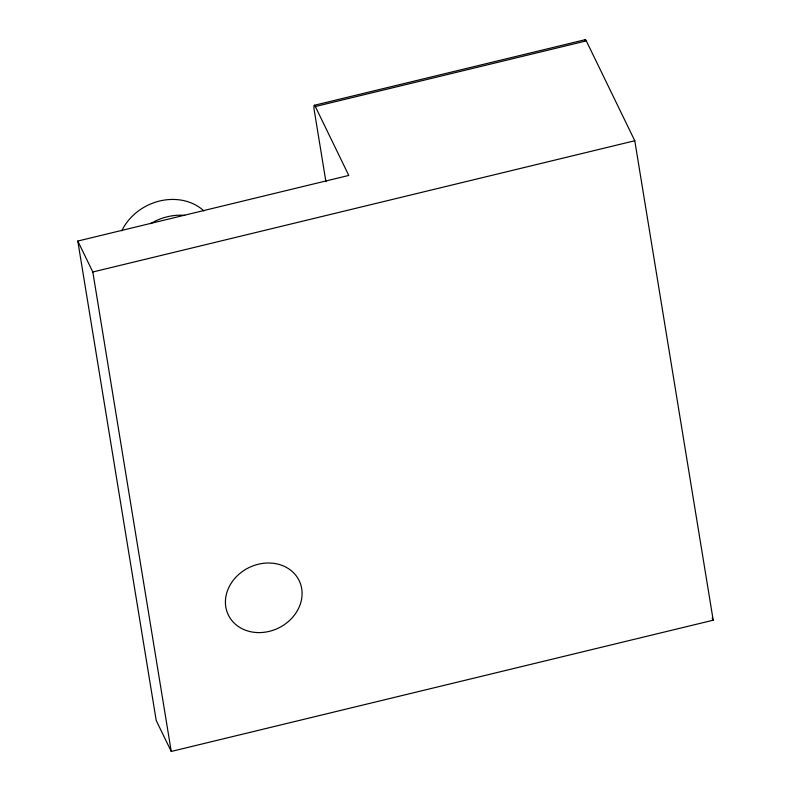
<?xml version="1.0" encoding="UTF-8"?>
<svg xmlns="http://www.w3.org/2000/svg" width="791" height="791" viewBox="0 0 791 791"><rect width="100%" height="100%" fill="white"/><g stroke="black" fill="none" stroke-linecap="round" stroke-linejoin="round"><path stroke-width="1.19" d="M314.482 105.252L585.469 39.629M315.312 106.518L586.299 40.895L634.778 140.749L713.205 620.203L171.242 751.45L156.222 720.512L77.795 241.057L348.782 175.434L315.312 106.518A11.242 1.444 76.4 0 0 314.334 110.849L325.912 181.673M77.795 241.057L92.814 271.995L634.778 140.749M712.127 617.989L713.205 620.203M92.814 271.995L171.242 751.45M121.814 230.774A50.604 43.238 -25.9 0 1 203.88 210.9M150.656 223.626A50.604 43.238 -25.9 0 1 184.748 215.37M584.865 40.835A11.242 1.444 76.4 0 1 586.299 40.895M257.441 632.573A39.362 33.627 -25.9 0 0 299.66 581.692A39.362 33.627 -25.9 0 0 234.176 579.15A39.362 33.627 -25.9 0 0 257.441 632.573"/></g></svg>
